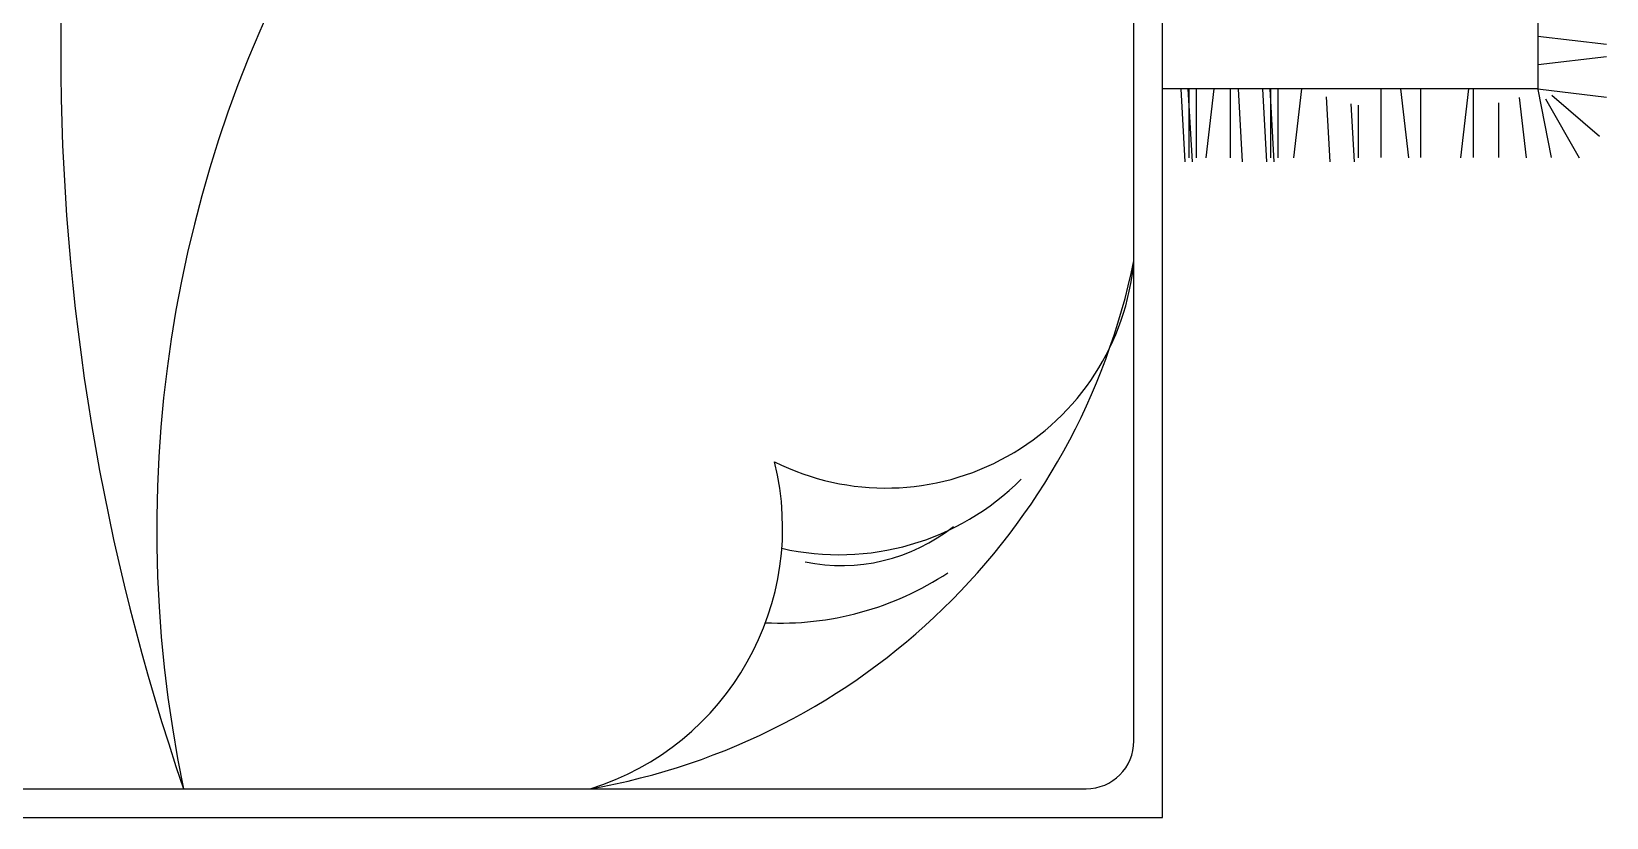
# Model space of a CAD drawing. Header units: millimetres. Extents: x 22804 to 54168, y 19058 to 39187.
# Drawn here: x 43973 to 45620, y 27394 to 28216 of the extents above; entities that cross this region are included whole.
import ezdxf

# ---------------------------------------------------------------- set-up
doc = ezdxf.new("R2010")
doc.units = ezdxf.units.MM
doc.header["$LTSCALE"] = 20
doc.layers.add('Furniture', color=31, linetype='Continuous')

msp = doc.modelspace()

# ---------------------------------------------------------------- linework, layer by layer
at = {"layer": 'Furniture'}
for p, q in [((45548.49347438662, 28210.78495571059), (45620.48661144076, 28202.29630213273)), ((45549.08221198989, 28181.0801516403), (45620.48661144076, 28189.56332159085)), ((45175.06624346225, 28155.61419056398), (45179.31057029589, 28079.38659360302)), ((45182.68790331854, 28155.61419056398), (45186.93223014845, 28079.38659360302)), ((45183.5548971258, 28155.61419056398), (45183.5548971258, 28083.62105355454)), ((45191.17655696718, 28155.61419056398), (45191.17655696718, 28083.62105355454)), ((45209.71664062886, 28155.61419056398), (45201.22798698022, 28083.62105355454)), ((45226.68846431746, 28155.61419056398), (45226.68846431746, 28083.62105355454)), ((45235.1771179661, 28155.61419056398), (45239.42144479974, 28079.38659360302)), ((45260.63759530334, 28155.61419056398), (45264.88192212208, 28079.38659360302)), ((45268.25925515591, 28155.61419056398), (45272.50358197464, 28079.38659360302)), ((45269.12624895199, 28155.61419056398), (45269.12624895199, 28083.62105355454)), ((45276.74790880455, 28155.61419056398), (45276.74790880455, 28083.62105355454)), ((45301.42280347271, 28155.61419056398), (45292.93414980917, 28083.62105355454)), ((45327.35162439196, 28147.20279648197), (45331.12760762496, 28079.38659360302)), ((45353.21353361382, 28139.99312819583), (45356.5880849622, 28079.38659360302)), ((45384.49443892761, 28155.61419056398), (45384.49443892761, 28083.74545298559)), ((45404.89300740509, 28155.61419056398), (45413.44612215458, 28083.62105355454)), ((45425.94789138807, 28155.61419056398), (45425.94789138807, 28083.74545298559)), ((45476.12120876087, 28155.61419056398), (45467.63255511223, 28083.62105355454)), ((45481.11865651979, 28155.61419056398), (45481.11865651979, 28083.74545298559)), ((45507.60028045623, 28141.08044531984), (45507.60028045623, 28083.74545298559)), ((45529.05530511586, 28146.72180492473), (45536.5519636832, 28083.62105355454)), ((45548.49347438662, 28155.61419056398), (45620.48661144076, 28147.12553698612)), ((45548.49347438662, 28155.02545301658), (45562.77104557304, 28083.74545298559)), ((45556.75955246015, 28145.21207666439), (45591.72272880001, 28083.62105355454)), ((45563.44846644624, 28148.93192466391), (45613.24390748514, 28106.15381523264)), ((45360.83241179584, 28138.47490662379), (45360.83241179584, 28083.62105355454))]:
    msp.add_line(p, q, dxfattribs=at)
for points in [[(44294.61310025303, 28993.87791898889), (44294.61310025303, 29428.75784432185), (45548.49347438662, 29428.75784432185), (45548.49347438662, 28155.61419056398), (45156.09397180377, 28155.61419056398)], [(43126.09397180377, 27393.87791889203), (45156.09397180377, 27393.87791889203), (45156.09397180377, 28993.87791898889), (43126.09397180377, 28993.87791898889)]]:
    msp.add_lwpolyline(points, dxfattribs=at)
msp.add_lwpolyline([(43187.89577830209, 27423.87791892183), (45076.09397180004, 27423.87791892183, 0.4142135623731124), (45126.09397180377, 27473.87791896654), (45126.09397180377, 28913.87791891438, 0.4142135623731097), (45076.09397180004, 28963.87791895909), (43187.89577830209, 28963.87791895909)], format="xyb", dxfattribs=at)
for centre, radius, start, end in [((46375.56941673158, 28193.87791893673), 2372.030084989045, 161.0576604552876, 198.9423395447124), ((45423.65978052838, 27693.95395141882), 1319.598155245207, 105.770811005567, 191.8099105496684), ((44436.04083283617, 28117.84820438964), 704.4829762709218, 279.9106210926291, 348.3834490457729), ((44866.5977953486, 27998.80302109612), 260.4967706421425, 243.4835368242847, 354.976521036381), ((44472.51017877458, 27697.15130940867), 286.1224672710804, 287.235997546513, 13.86348267442873), ((44817.77528291939, 27937.51713732672), 268.9730677775224, 257.1155728346719, 315.1048154188211), ((44820.05862166731, 27845.42415716541), 188.196117036365, 258.3590649995505, 308.5338342146625), ((44756.12049050628, 27915.50237993938), 318.4178067982142, 267.2246838660645, 303.4102947961169)]:
    msp.add_arc(centre, radius, start, end, dxfattribs=at)

doc.saveas('drawing.dxf')
